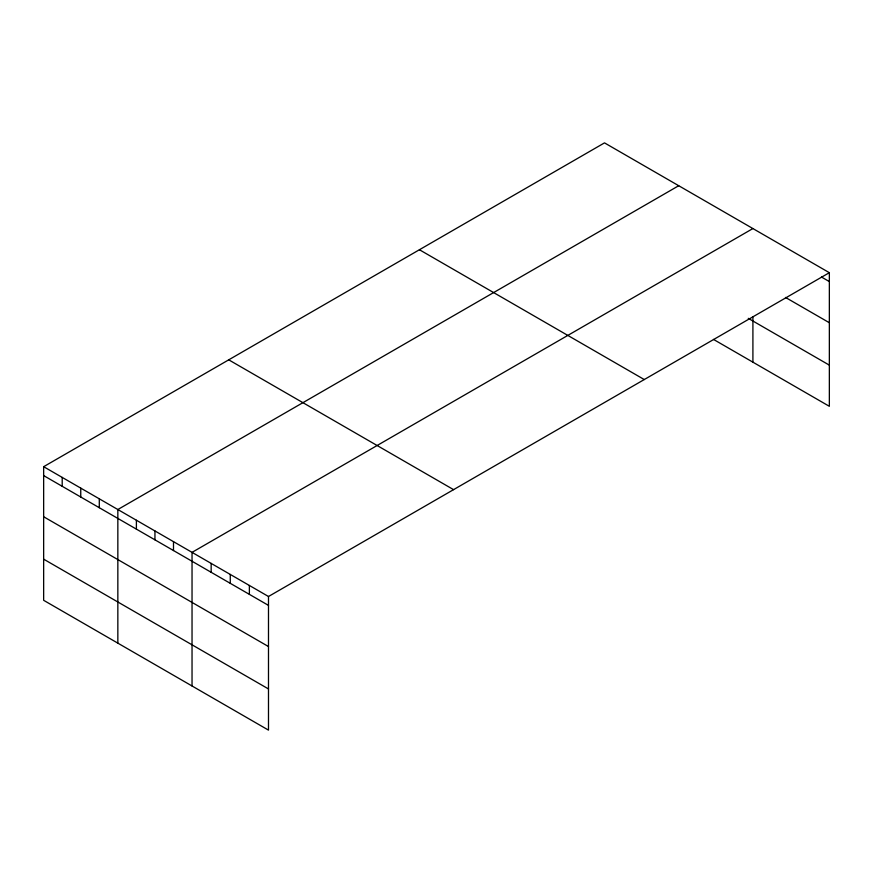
<?xml version="1.0" encoding="UTF-8"?>
<svg xmlns="http://www.w3.org/2000/svg" width="873" height="873" viewBox="0 0 873 873"><rect width="100%" height="100%" fill="white"/><g stroke="black" fill="none" stroke-linecap="round" stroke-linejoin="round"><path stroke-width="1.31" d="M829.35 272.692L604.509 142.877L43.65 466.695L43.65 600.308L268.491 730.123L268.491 596.499L829.35 272.692L829.35 406.305L713.492 339.411M678.714 185.72L117.844 509.526L117.844 643.15M752.908 228.551L192.038 552.369L192.038 685.982M821.482 277.036L829.35 281.586M785.504 297.431L829.35 322.737M748.27 318.339L829.35 365.143M419.433 249.743L644.263 379.548M228.737 359.84L453.567 489.644M43.65 466.695L268.491 596.499M43.65 475.589L268.491 605.393M43.65 516.751L268.491 646.555M43.65 559.157L268.491 688.961M752.908 317.041L752.908 362.175M249.372 585.467L249.372 594.36M230.265 574.434L230.265 583.328M211.157 563.401L211.157 572.295M173.498 541.664L173.498 550.557M154.947 530.948L154.947 539.841M136.395 520.243L136.395 529.136M99.293 498.821L99.293 507.715M80.752 488.116L80.752 497.01M62.201 477.4L62.201 486.294"/></g></svg>
